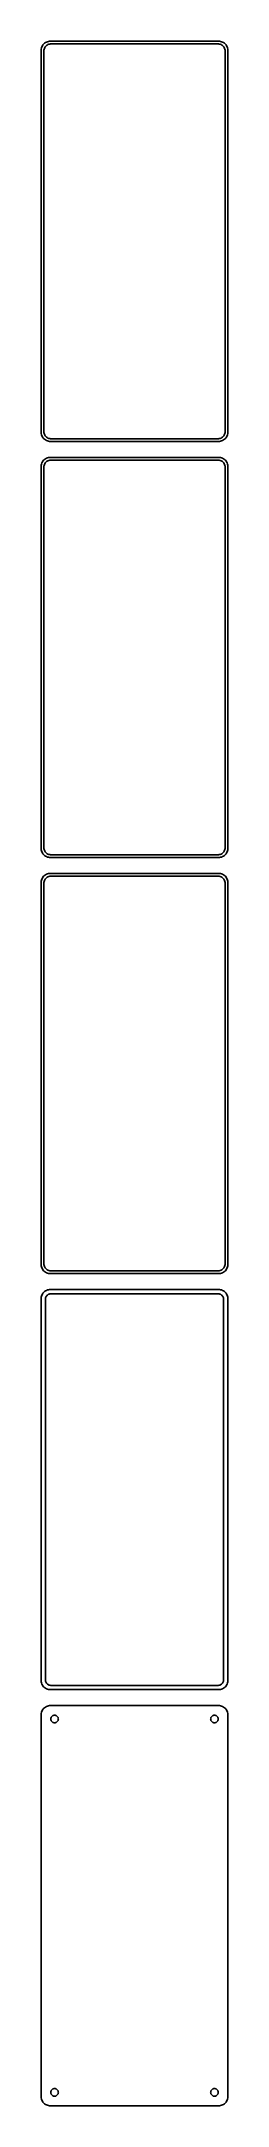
# Model space of a CAD drawing. Header units: metres. Extents: x -52 to 52, y 1058 to 2218.
import ezdxf

# ---------------------------------------------------------------- set-up
doc = ezdxf.new("R2010")
doc.units = ezdxf.units.M

msp = doc.modelspace()

# ---------------------------------------------------------------- linework, layer by layer
for p, q in [((-50.1791, 2217.72), (-50.6871, 2217.35)), ((-49.6289, 2218.02), (-50.1791, 2217.72)), ((-49.0451, 2218.26), (-49.6289, 2218.02)), ((-48.4369, 2218.41), (-49.0451, 2218.26)), ((-47.8139, 2218.49), (-48.4369, 2218.41)), ((47.8139, 2218.49), (-47.8139, 2218.49)), ((48.4369, 2218.41), (47.8139, 2218.49)), ((49.0451, 2218.26), (48.4369, 2218.41)), ((49.6289, 2218.02), (49.0451, 2218.26)), ((50.1791, 2217.72), (49.6289, 2218.02)), ((50.6871, 2217.35), (50.1791, 2217.72)), ((-52.4606, 2214.13), (-52.5, 2213.5)), ((-52.5, 2213.5), (-52.5, 1998.5)), ((-52.3429, 2214.74), (-52.4606, 2214.13)), ((-52.1489, 2215.34), (-52.3429, 2214.74)), ((-51.8815, 2215.91), (-52.1489, 2215.34)), ((-51.5451, 2216.44), (-51.8815, 2215.91)), ((-51.1448, 2216.92), (-51.5451, 2216.44)), ((-50.6871, 2217.35), (-51.1448, 2216.92)), ((-51, 2213), (-50.9685, 2213.5)), ((-51, 1999), (-51, 2213)), ((-50.9685, 2213.5), (-50.8743, 2213.99)), ((-50.8743, 2213.99), (-50.7191, 2214.47)), ((-50.7191, 2214.47), (-50.5052, 2214.93)), ((-50.5052, 2214.93), (-50.2361, 2215.35)), ((-50.2361, 2215.35), (-49.9159, 2215.74)), ((-49.9159, 2215.74), (-49.5497, 2216.08)), ((-49.5497, 2216.08), (-49.1433, 2216.38)), ((-49.1433, 2216.38), (-48.7031, 2216.62)), ((-48.7031, 2216.62), (-48.2361, 2216.8)), ((-48.2361, 2216.8), (-47.7495, 2216.93)), ((-47.7495, 2216.93), (-47.2512, 2216.99)), ((-47.2512, 2216.99), (47.2512, 2216.99)), ((47.2512, 2216.99), (47.7495, 2216.93)), ((47.7495, 2216.93), (48.2361, 2216.8)), ((48.2361, 2216.8), (48.7031, 2216.62)), ((48.7031, 2216.62), (49.1433, 2216.38)), ((49.1433, 2216.38), (49.5497, 2216.08)), ((49.5497, 2216.08), (49.9159, 2215.74)), ((49.9159, 2215.74), (50.2361, 2215.35)), ((50.2361, 2215.35), (50.5052, 2214.93)), ((50.5052, 2214.93), (50.7191, 2214.47)), ((51.1448, 2216.92), (50.6871, 2217.35)), ((50.7191, 2214.47), (50.8743, 2213.99)), ((50.8743, 2213.99), (50.9685, 2213.5)), ((50.9685, 2213.5), (51, 2213)), ((51, 2213), (51, 1999)), ((51.5451, 2216.44), (51.1448, 2216.92)), ((51.8815, 2215.91), (51.5451, 2216.44)), ((52.1489, 2215.34), (51.8815, 2215.91)), ((52.3429, 2214.74), (52.1489, 2215.34)), ((52.4606, 2214.13), (52.3429, 2214.74)), ((52.5, 2213.5), (52.4606, 2214.13)), ((52.5, 1998.5), (52.5, 2213.5)), ((-52.5, 1998.5), (-52.4606, 1997.87)), ((-52.4606, 1997.87), (-52.3429, 1997.26)), ((-52.3429, 1997.26), (-52.1489, 1996.66)), ((-50.9685, 1998.5), (-51, 1999)), ((-50.8743, 1998.01), (-50.9685, 1998.5)), ((-50.7191, 1997.53), (-50.8743, 1998.01)), ((-50.5052, 1997.07), (-50.7191, 1997.53)), ((-50.2361, 1996.65), (-50.5052, 1997.07)), ((50.5052, 1997.07), (50.2361, 1996.65)), ((50.7191, 1997.53), (50.5052, 1997.07)), ((50.8743, 1998.01), (50.7191, 1997.53)), ((50.9685, 1998.5), (50.8743, 1998.01)), ((51, 1999), (50.9685, 1998.5)), ((52.1489, 1996.66), (52.3429, 1997.26)), ((52.3429, 1997.26), (52.4606, 1997.87)), ((52.4606, 1997.87), (52.5, 1998.5)), ((-52.1489, 1996.66), (-51.8815, 1996.09)), ((-51.8815, 1996.09), (-51.5451, 1995.56)), ((-51.5451, 1995.56), (-51.1448, 1995.08)), ((-51.1448, 1995.08), (-50.6871, 1994.65)), ((-50.6871, 1994.65), (-50.1791, 1994.28)), ((-49.9159, 1996.26), (-50.2361, 1996.65)), ((-50.1791, 1994.28), (-49.6289, 1993.98)), ((-49.5497, 1995.92), (-49.9159, 1996.26)), ((-49.6289, 1993.98), (-49.0451, 1993.74)), ((-49.1433, 1995.62), (-49.5497, 1995.92)), ((-48.7031, 1995.38), (-49.1433, 1995.62)), ((-49.0451, 1993.74), (-48.4369, 1993.59)), ((-48.2361, 1995.2), (-48.7031, 1995.38)), ((-48.4369, 1993.59), (-47.8139, 1993.51)), ((-47.7495, 1995.07), (-48.2361, 1995.2)), ((-47.8139, 1993.51), (47.8139, 1993.51)), ((-47.2512, 1995.01), (-47.7495, 1995.07)), ((47.2512, 1995.01), (-47.2512, 1995.01)), ((47.7495, 1995.07), (47.2512, 1995.01)), ((48.2361, 1995.2), (47.7495, 1995.07)), ((47.8139, 1993.51), (48.4369, 1993.59)), ((48.7031, 1995.38), (48.2361, 1995.2)), ((48.4369, 1993.59), (49.0451, 1993.74)), ((49.1433, 1995.62), (48.7031, 1995.38)), ((49.0451, 1993.74), (49.6289, 1993.98)), ((49.5497, 1995.92), (49.1433, 1995.62)), ((49.9159, 1996.26), (49.5497, 1995.92)), ((49.6289, 1993.98), (50.1791, 1994.28)), ((50.2361, 1996.65), (49.9159, 1996.26)), ((50.1791, 1994.28), (50.6871, 1994.65)), ((50.6871, 1994.65), (51.1448, 1995.08)), ((51.1448, 1995.08), (51.5451, 1995.56)), ((51.5451, 1995.56), (51.8815, 1996.09)), ((51.8815, 1996.09), (52.1489, 1996.66)), ((-52.4606, 1980.13), (-52.5, 1979.5)), ((-52.5, 1979.5), (-52.5, 1764.5)), ((-52.3429, 1980.74), (-52.4606, 1980.13)), ((-52.1489, 1981.34), (-52.3429, 1980.74)), ((-51.8815, 1981.91), (-52.1489, 1981.34)), ((-51.5451, 1982.44), (-51.8815, 1981.91)), ((-51.1448, 1982.92), (-51.5451, 1982.44)), ((-50.6871, 1983.35), (-51.1448, 1982.92)), ((-51, 1979), (-50.9685, 1979.5)), ((-51, 1765), (-51, 1979)), ((-50.9685, 1979.5), (-50.8743, 1979.99)), ((-50.8743, 1979.99), (-50.7191, 1980.47)), ((-50.7191, 1980.47), (-50.5052, 1980.93)), ((-50.1791, 1983.72), (-50.6871, 1983.35)), ((-50.5052, 1980.93), (-50.2361, 1981.35)), ((-50.2361, 1981.35), (-49.9159, 1981.74)), ((-49.6289, 1984.02), (-50.1791, 1983.72)), ((-49.9159, 1981.74), (-49.5497, 1982.08)), ((-49.0451, 1984.26), (-49.6289, 1984.02)), ((-49.5497, 1982.08), (-49.1433, 1982.38)), ((-49.1433, 1982.38), (-48.7031, 1982.62)), ((-48.4369, 1984.41), (-49.0451, 1984.26)), ((-48.7031, 1982.62), (-48.2361, 1982.8)), ((-47.8139, 1984.49), (-48.4369, 1984.41)), ((-48.2361, 1982.8), (-47.7495, 1982.93)), ((47.8139, 1984.49), (-47.8139, 1984.49)), ((-47.7495, 1982.93), (-47.2512, 1982.99)), ((-47.2512, 1982.99), (47.2512, 1982.99)), ((47.2512, 1982.99), (47.7495, 1982.93)), ((47.7495, 1982.93), (48.2361, 1982.8)), ((48.4369, 1984.41), (47.8139, 1984.49)), ((48.2361, 1982.8), (48.7031, 1982.62)), ((49.0451, 1984.26), (48.4369, 1984.41)), ((48.7031, 1982.62), (49.1433, 1982.38)), ((49.6289, 1984.02), (49.0451, 1984.26)), ((49.1433, 1982.38), (49.5497, 1982.08)), ((49.5497, 1982.08), (49.9159, 1981.74)), ((50.1791, 1983.72), (49.6289, 1984.02)), ((49.9159, 1981.74), (50.2361, 1981.35)), ((50.6871, 1983.35), (50.1791, 1983.72)), ((50.2361, 1981.35), (50.5052, 1980.93)), ((50.5052, 1980.93), (50.7191, 1980.47)), ((51.1448, 1982.92), (50.6871, 1983.35)), ((50.7191, 1980.47), (50.8743, 1979.99)), ((50.8743, 1979.99), (50.9685, 1979.5)), ((50.9685, 1979.5), (51, 1979)), ((51, 1979), (51, 1765)), ((51.5451, 1982.44), (51.1448, 1982.92)), ((51.8815, 1981.91), (51.5451, 1982.44)), ((52.1489, 1981.34), (51.8815, 1981.91)), ((52.3429, 1980.74), (52.1489, 1981.34)), ((52.4606, 1980.13), (52.3429, 1980.74)), ((52.5, 1979.5), (52.4606, 1980.13)), ((52.5, 1764.5), (52.5, 1979.5)), ((-50.9685, 1764.5), (-51, 1765)), ((51, 1765), (50.9685, 1764.5)), ((-52.5, 1764.5), (-52.4606, 1763.87)), ((-52.4606, 1763.87), (-52.3429, 1763.26)), ((-52.3429, 1763.26), (-52.1489, 1762.66)), ((-52.1489, 1762.66), (-51.8815, 1762.09)), ((-51.8815, 1762.09), (-51.5451, 1761.56)), ((-51.5451, 1761.56), (-51.1448, 1761.08)), ((-51.1448, 1761.08), (-50.6871, 1760.65)), ((-50.8743, 1764.01), (-50.9685, 1764.5)), ((-50.7191, 1763.53), (-50.8743, 1764.01)), ((-50.5052, 1763.07), (-50.7191, 1763.53)), ((-50.6871, 1760.65), (-50.1791, 1760.28)), ((-50.2361, 1762.65), (-50.5052, 1763.07)), ((-49.9159, 1762.26), (-50.2361, 1762.65)), ((-50.1791, 1760.28), (-49.6289, 1759.98)), ((-49.5497, 1761.92), (-49.9159, 1762.26)), ((-49.6289, 1759.98), (-49.0451, 1759.74)), ((-49.1433, 1761.62), (-49.5497, 1761.92)), ((-48.7031, 1761.38), (-49.1433, 1761.62)), ((-49.0451, 1759.74), (-48.4369, 1759.59)), ((-48.2361, 1761.2), (-48.7031, 1761.38)), ((-48.4369, 1759.59), (-47.8139, 1759.51)), ((-47.7495, 1761.07), (-48.2361, 1761.2)), ((-47.8139, 1759.51), (47.8139, 1759.51)), ((-47.2512, 1761.01), (-47.7495, 1761.07)), ((47.2512, 1761.01), (-47.2512, 1761.01)), ((47.7495, 1761.07), (47.2512, 1761.01)), ((48.2361, 1761.2), (47.7495, 1761.07)), ((47.8139, 1759.51), (48.4369, 1759.59)), ((48.7031, 1761.38), (48.2361, 1761.2)), ((48.4369, 1759.59), (49.0451, 1759.74)), ((49.1433, 1761.62), (48.7031, 1761.38)), ((49.0451, 1759.74), (49.6289, 1759.98)), ((49.5497, 1761.92), (49.1433, 1761.62)), ((49.9159, 1762.26), (49.5497, 1761.92)), ((49.6289, 1759.98), (50.1791, 1760.28)), ((50.2361, 1762.65), (49.9159, 1762.26)), ((50.1791, 1760.28), (50.6871, 1760.65)), ((50.5052, 1763.07), (50.2361, 1762.65)), ((50.7191, 1763.53), (50.5052, 1763.07)), ((50.6871, 1760.65), (51.1448, 1761.08)), ((50.8743, 1764.01), (50.7191, 1763.53)), ((50.9685, 1764.5), (50.8743, 1764.01)), ((51.1448, 1761.08), (51.5451, 1761.56)), ((51.5451, 1761.56), (51.8815, 1762.09)), ((51.8815, 1762.09), (52.1489, 1762.66)), ((52.1489, 1762.66), (52.3429, 1763.26)), ((52.3429, 1763.26), (52.4606, 1763.87)), ((52.4606, 1763.87), (52.5, 1764.5)), ((-52.4606, 1746.13), (-52.5, 1745.5)), ((-52.5, 1745.5), (-52.5, 1530.5)), ((-52.3429, 1746.74), (-52.4606, 1746.13)), ((-52.1489, 1747.34), (-52.3429, 1746.74)), ((-51.8815, 1747.91), (-52.1489, 1747.34)), ((-51.5451, 1748.44), (-51.8815, 1747.91)), ((-51.1448, 1748.92), (-51.5451, 1748.44)), ((-50.6871, 1749.35), (-51.1448, 1748.92)), ((-51, 1745), (-50.9685, 1745.5)), ((-51, 1531), (-51, 1745)), ((-50.9685, 1745.5), (-50.8743, 1745.99)), ((-50.8743, 1745.99), (-50.7191, 1746.47)), ((-50.7191, 1746.47), (-50.5052, 1746.93)), ((-50.1791, 1749.72), (-50.6871, 1749.35)), ((-50.5052, 1746.93), (-50.2361, 1747.35)), ((-50.2361, 1747.35), (-49.9159, 1747.74)), ((-49.6289, 1750.02), (-50.1791, 1749.72)), ((-49.9159, 1747.74), (-49.5497, 1748.08)), ((-49.0451, 1750.26), (-49.6289, 1750.02)), ((-49.5497, 1748.08), (-49.1433, 1748.38)), ((-49.1433, 1748.38), (-48.7031, 1748.62)), ((-48.4369, 1750.41), (-49.0451, 1750.26)), ((-48.7031, 1748.62), (-48.2361, 1748.8)), ((-47.8139, 1750.49), (-48.4369, 1750.41)), ((-48.2361, 1748.8), (-47.7495, 1748.93)), ((47.8139, 1750.49), (-47.8139, 1750.49)), ((-47.7495, 1748.93), (-47.2512, 1748.99)), ((-47.2512, 1748.99), (47.2512, 1748.99)), ((47.2512, 1748.99), (47.7495, 1748.93)), ((47.7495, 1748.93), (48.2361, 1748.8)), ((48.4369, 1750.41), (47.8139, 1750.49)), ((48.2361, 1748.8), (48.7031, 1748.62)), ((49.0451, 1750.26), (48.4369, 1750.41)), ((48.7031, 1748.62), (49.1433, 1748.38)), ((49.6289, 1750.02), (49.0451, 1750.26)), ((49.1433, 1748.38), (49.5497, 1748.08)), ((49.5497, 1748.08), (49.9159, 1747.74)), ((50.1791, 1749.72), (49.6289, 1750.02)), ((49.9159, 1747.74), (50.2361, 1747.35)), ((50.6871, 1749.35), (50.1791, 1749.72)), ((50.2361, 1747.35), (50.5052, 1746.93)), ((50.5052, 1746.93), (50.7191, 1746.47)), ((51.1448, 1748.92), (50.6871, 1749.35)), ((50.7191, 1746.47), (50.8743, 1745.99)), ((50.8743, 1745.99), (50.9685, 1745.5)), ((50.9685, 1745.5), (51, 1745)), ((51, 1745), (51, 1531)), ((51.5451, 1748.44), (51.1448, 1748.92)), ((51.8815, 1747.91), (51.5451, 1748.44)), ((52.1489, 1747.34), (51.8815, 1747.91)), ((52.3429, 1746.74), (52.1489, 1747.34)), ((52.4606, 1746.13), (52.3429, 1746.74)), ((52.5, 1745.5), (52.4606, 1746.13)), ((52.5, 1530.5), (52.5, 1745.5)), ((-52.5, 1530.5), (-52.4606, 1529.87)), ((-52.4606, 1529.87), (-52.3429, 1529.26)), ((-52.3429, 1529.26), (-52.1489, 1528.66)), ((-52.1489, 1528.66), (-51.8815, 1528.09)), ((-51.8815, 1528.09), (-51.5451, 1527.56)), ((-51.5451, 1527.56), (-51.1448, 1527.08)), ((-51.1448, 1527.08), (-50.6871, 1526.65)), ((-50.9685, 1530.5), (-51, 1531)), ((-50.8743, 1530.01), (-50.9685, 1530.5)), ((-50.7191, 1529.53), (-50.8743, 1530.01)), ((-50.5052, 1529.07), (-50.7191, 1529.53)), ((-50.6871, 1526.65), (-50.1791, 1526.28)), ((-50.2361, 1528.65), (-50.5052, 1529.07)), ((-49.9159, 1528.26), (-50.2361, 1528.65)), ((-50.1791, 1526.28), (-49.6289, 1525.98)), ((-49.5497, 1527.92), (-49.9159, 1528.26)), ((-49.6289, 1525.98), (-49.0451, 1525.74)), ((-49.1433, 1527.62), (-49.5497, 1527.92)), ((-48.7031, 1527.38), (-49.1433, 1527.62)), ((-49.0451, 1525.74), (-48.4369, 1525.59)), ((-48.2361, 1527.2), (-48.7031, 1527.38)), ((-48.4369, 1525.59), (-47.8139, 1525.51)), ((-47.7495, 1527.07), (-48.2361, 1527.2)), ((-47.8139, 1525.51), (47.8139, 1525.51)), ((-47.2512, 1527.01), (-47.7495, 1527.07)), ((47.2512, 1527.01), (-47.2512, 1527.01)), ((47.7495, 1527.07), (47.2512, 1527.01)), ((48.2361, 1527.2), (47.7495, 1527.07)), ((47.8139, 1525.51), (48.4369, 1525.59)), ((48.7031, 1527.38), (48.2361, 1527.2)), ((48.4369, 1525.59), (49.0451, 1525.74)), ((49.1433, 1527.62), (48.7031, 1527.38)), ((49.0451, 1525.74), (49.6289, 1525.98)), ((49.5497, 1527.92), (49.1433, 1527.62)), ((49.9159, 1528.26), (49.5497, 1527.92)), ((49.6289, 1525.98), (50.1791, 1526.28)), ((50.2361, 1528.65), (49.9159, 1528.26)), ((50.1791, 1526.28), (50.6871, 1526.65)), ((50.5052, 1529.07), (50.2361, 1528.65)), ((50.7191, 1529.53), (50.5052, 1529.07)), ((50.6871, 1526.65), (51.1448, 1527.08)), ((50.8743, 1530.01), (50.7191, 1529.53)), ((50.9685, 1530.5), (50.8743, 1530.01)), ((51, 1531), (50.9685, 1530.5)), ((51.1448, 1527.08), (51.5451, 1527.56)), ((51.5451, 1527.56), (51.8815, 1528.09)), ((51.8815, 1528.09), (52.1489, 1528.66)), ((52.1489, 1528.66), (52.3429, 1529.26)), ((52.3429, 1529.26), (52.4606, 1529.87)), ((52.4606, 1529.87), (52.5, 1530.5)), ((-52.4606, 1512.13), (-52.5, 1511.5)), ((-52.5, 1511.5), (-52.5, 1296.5)), ((-52.3429, 1512.74), (-52.4606, 1512.13)), ((-52.1489, 1513.34), (-52.3429, 1512.74)), ((-51.8815, 1513.91), (-52.1489, 1513.34)), ((-51.5451, 1514.44), (-51.8815, 1513.91)), ((-51.1448, 1514.92), (-51.5451, 1514.44)), ((-50.6871, 1515.35), (-51.1448, 1514.92)), ((-50.1791, 1515.72), (-50.6871, 1515.35)), ((-49.6289, 1516.02), (-50.1791, 1515.72)), ((-50.1129, 1511), (-50.0884, 1511.39)), ((-50.1129, 1297), (-50.1129, 1511)), ((-50.0884, 1511.39), (-50.0151, 1511.77)), ((-50.0151, 1511.77), (-49.8943, 1512.15)), ((-49.8943, 1512.15), (-49.7279, 1512.5)), ((-49.7279, 1512.5), (-49.5184, 1512.83)), ((-49.0451, 1516.26), (-49.6289, 1516.02)), ((-49.5184, 1512.83), (-49.2692, 1513.13)), ((-49.2692, 1513.13), (-48.9842, 1513.4)), ((-48.4369, 1516.41), (-49.0451, 1516.26)), ((-48.9842, 1513.4), (-48.668, 1513.63)), ((-48.668, 1513.63), (-48.3254, 1513.82)), ((-47.8139, 1516.49), (-48.4369, 1516.41)), ((-48.3254, 1513.82), (-47.9619, 1513.96)), ((-47.9619, 1513.96), (-47.5833, 1514.06)), ((47.8139, 1516.49), (-47.8139, 1516.49)), ((-47.5833, 1514.06), (-47.1954, 1514.11)), ((-47.1954, 1514.11), (47.1954, 1514.11)), ((47.1954, 1514.11), (47.5833, 1514.06)), ((47.5833, 1514.06), (47.9619, 1513.96)), ((48.4369, 1516.41), (47.8139, 1516.49)), ((47.9619, 1513.96), (48.3254, 1513.82)), ((48.3254, 1513.82), (48.668, 1513.63)), ((49.0451, 1516.26), (48.4369, 1516.41)), ((48.668, 1513.63), (48.9842, 1513.4)), ((48.9842, 1513.4), (49.2692, 1513.13)), ((49.6289, 1516.02), (49.0451, 1516.26)), ((49.2692, 1513.13), (49.5184, 1512.83)), ((49.5184, 1512.83), (49.7279, 1512.5)), ((50.1791, 1515.72), (49.6289, 1516.02)), ((49.7279, 1512.5), (49.8943, 1512.15)), ((49.8943, 1512.15), (50.0151, 1511.77)), ((50.0151, 1511.77), (50.0884, 1511.39)), ((50.0884, 1511.39), (50.1129, 1511)), ((50.1129, 1511), (50.1129, 1297)), ((50.6871, 1515.35), (50.1791, 1515.72)), ((51.1448, 1514.92), (50.6871, 1515.35)), ((51.5451, 1514.44), (51.1448, 1514.92)), ((51.8815, 1513.91), (51.5451, 1514.44)), ((52.1489, 1513.34), (51.8815, 1513.91)), ((52.3429, 1512.74), (52.1489, 1513.34)), ((52.4606, 1512.13), (52.3429, 1512.74)), ((52.5, 1511.5), (52.4606, 1512.13)), ((52.5, 1296.5), (52.5, 1511.5)), ((-52.5, 1296.5), (-52.4606, 1295.87)), ((-52.4606, 1295.87), (-52.3429, 1295.26)), ((-52.3429, 1295.26), (-52.1489, 1294.66)), ((-52.1489, 1294.66), (-51.8815, 1294.09)), ((-51.8815, 1294.09), (-51.5451, 1293.56)), ((-51.5451, 1293.56), (-51.1448, 1293.08)), ((-51.1448, 1293.08), (-50.6871, 1292.65)), ((-50.6871, 1292.65), (-50.1791, 1292.28)), ((-50.1791, 1292.28), (-49.6289, 1291.98)), ((-50.0884, 1296.61), (-50.1129, 1297)), ((-50.0151, 1296.23), (-50.0884, 1296.61)), ((-49.8943, 1295.85), (-50.0151, 1296.23)), ((-49.7279, 1295.5), (-49.8943, 1295.85)), ((-49.5184, 1295.17), (-49.7279, 1295.5)), ((-49.6289, 1291.98), (-49.0451, 1291.74)), ((-49.2692, 1294.87), (-49.5184, 1295.17)), ((-48.9842, 1294.6), (-49.2692, 1294.87)), ((-49.0451, 1291.74), (-48.4369, 1291.59)), ((-48.668, 1294.37), (-48.9842, 1294.6)), ((-48.3254, 1294.18), (-48.668, 1294.37)), ((-48.4369, 1291.59), (-47.8139, 1291.51)), ((-47.9619, 1294.04), (-48.3254, 1294.18)), ((-47.5833, 1293.94), (-47.9619, 1294.04)), ((-47.8139, 1291.51), (47.8139, 1291.51)), ((-47.1954, 1293.89), (-47.5833, 1293.94)), ((47.1954, 1293.89), (-47.1954, 1293.89)), ((47.5833, 1293.94), (47.1954, 1293.89)), ((47.9619, 1294.04), (47.5833, 1293.94)), ((47.8139, 1291.51), (48.4369, 1291.59)), ((48.3254, 1294.18), (47.9619, 1294.04)), ((48.668, 1294.37), (48.3254, 1294.18)), ((48.4369, 1291.59), (49.0451, 1291.74)), ((48.9842, 1294.6), (48.668, 1294.37)), ((49.2692, 1294.87), (48.9842, 1294.6)), ((49.0451, 1291.74), (49.6289, 1291.98)), ((49.5184, 1295.17), (49.2692, 1294.87)), ((49.7279, 1295.5), (49.5184, 1295.17)), ((49.6289, 1291.98), (50.1791, 1292.28)), ((49.8943, 1295.85), (49.7279, 1295.5)), ((50.0151, 1296.23), (49.8943, 1295.85)), ((50.0884, 1296.61), (50.0151, 1296.23)), ((50.1129, 1297), (50.0884, 1296.61)), ((50.1791, 1292.28), (50.6871, 1292.65)), ((50.6871, 1292.65), (51.1448, 1293.08)), ((51.1448, 1293.08), (51.5451, 1293.56)), ((51.5451, 1293.56), (51.8815, 1294.09)), ((51.8815, 1294.09), (52.1489, 1294.66)), ((52.1489, 1294.66), (52.3429, 1295.26)), ((52.3429, 1295.26), (52.4606, 1295.87)), ((52.4606, 1295.87), (52.5, 1296.5)), ((-52.4606, 1278.13), (-52.5, 1277.5)), ((-52.5, 1277.5), (-52.5, 1062.5)), ((-52.3429, 1278.74), (-52.4606, 1278.13)), ((-52.1489, 1279.34), (-52.3429, 1278.74)), ((-51.8815, 1279.91), (-52.1489, 1279.34)), ((-51.5451, 1280.44), (-51.8815, 1279.91)), ((-51.1448, 1280.92), (-51.5451, 1280.44)), ((-50.6871, 1281.35), (-51.1448, 1280.92)), ((-50.1791, 1281.72), (-50.6871, 1281.35)), ((-49.6289, 1282.02), (-50.1791, 1281.72)), ((-49.0451, 1282.26), (-49.6289, 1282.02)), ((-48.4369, 1282.41), (-49.0451, 1282.26)), ((-47.8139, 1282.49), (-48.4369, 1282.41)), ((47.8139, 1282.49), (-47.8139, 1282.49)), ((-45.6598, 1277.03), (-45.4001, 1277.1)), ((-45.4001, 1277.1), (-45.1341, 1277.13)), ((-45.1341, 1277.13), (-44.8659, 1277.13)), ((-44.8659, 1277.13), (-44.5999, 1277.1)), ((-44.5999, 1277.1), (-44.3401, 1277.03)), ((44.3401, 1277.03), (44.5999, 1277.1)), ((44.5999, 1277.1), (44.8659, 1277.13)), ((44.8659, 1277.13), (45.1341, 1277.13)), ((45.1341, 1277.13), (45.4001, 1277.1)), ((45.4001, 1277.1), (45.6598, 1277.03)), ((48.4369, 1282.41), (47.8139, 1282.49)), ((49.0451, 1282.26), (48.4369, 1282.41)), ((49.6289, 1282.02), (49.0451, 1282.26)), ((50.1791, 1281.72), (49.6289, 1282.02)), ((50.6871, 1281.35), (50.1791, 1281.72)), ((51.1448, 1280.92), (50.6871, 1281.35)), ((51.5451, 1280.44), (51.1448, 1280.92)), ((51.8815, 1279.91), (51.5451, 1280.44)), ((52.1489, 1279.34), (51.8815, 1279.91)), ((52.3429, 1278.74), (52.1489, 1279.34)), ((52.4606, 1278.13), (52.3429, 1278.74)), ((52.5, 1277.5), (52.4606, 1278.13)), ((52.5, 1062.5), (52.5, 1277.5)), ((-47.1353, 1275), (-47.1185, 1275.27)), ((-47.1185, 1274.73), (-47.1353, 1275)), ((-47.1185, 1275.27), (-47.0682, 1275.53)), ((-47.0682, 1274.47), (-47.1185, 1274.73)), ((-47.0682, 1275.53), (-46.9853, 1275.79)), ((-46.9853, 1274.21), (-47.0682, 1274.47)), ((-46.9853, 1275.79), (-46.8712, 1276.03)), ((-46.8712, 1273.97), (-46.9853, 1274.21)), ((-46.8712, 1276.03), (-46.7275, 1276.26)), ((-46.7275, 1273.74), (-46.8712, 1273.97)), ((-46.7275, 1276.26), (-46.5565, 1276.46)), ((-46.5565, 1273.54), (-46.7275, 1273.74)), ((-46.5565, 1276.46), (-46.3611, 1276.65)), ((-46.3611, 1273.35), (-46.5565, 1273.54)), ((-46.3611, 1276.65), (-46.1441, 1276.8)), ((-46.1441, 1273.2), (-46.3611, 1273.35)), ((-46.1441, 1276.8), (-45.9092, 1276.93)), ((-45.9092, 1273.07), (-46.1441, 1273.2)), ((-45.9092, 1276.93), (-45.6598, 1277.03)), ((-45.6598, 1272.97), (-45.9092, 1273.07)), ((-45.4001, 1272.9), (-45.6598, 1272.97)), ((-45.1341, 1272.87), (-45.4001, 1272.9)), ((-44.8659, 1272.87), (-45.1341, 1272.87)), ((-44.5999, 1272.9), (-44.8659, 1272.87)), ((-44.3401, 1272.97), (-44.5999, 1272.9)), ((-44.3401, 1277.03), (-44.0908, 1276.93)), ((-44.0908, 1273.07), (-44.3401, 1272.97)), ((-44.0908, 1276.93), (-43.8559, 1276.8)), ((-43.8559, 1273.2), (-44.0908, 1273.07)), ((-43.8559, 1276.8), (-43.6389, 1276.65)), ((-43.6389, 1273.35), (-43.8559, 1273.2)), ((-43.6389, 1276.65), (-43.4434, 1276.46)), ((-43.4434, 1273.54), (-43.6389, 1273.35)), ((-43.4434, 1276.46), (-43.2725, 1276.26)), ((-43.2725, 1273.74), (-43.4434, 1273.54)), ((-43.2725, 1276.26), (-43.1288, 1276.03)), ((-43.1288, 1273.97), (-43.2725, 1273.74)), ((-43.1288, 1276.03), (-43.0146, 1275.79)), ((-43.0146, 1274.21), (-43.1288, 1273.97)), ((-43.0146, 1275.79), (-42.9318, 1275.53)), ((-42.9318, 1274.47), (-43.0146, 1274.21)), ((-42.9318, 1275.53), (-42.8815, 1275.27)), ((-42.8815, 1274.73), (-42.9318, 1274.47)), ((-42.8815, 1275.27), (-42.8647, 1275)), ((-42.8647, 1275), (-42.8815, 1274.73)), ((42.8647, 1275), (42.8815, 1275.27)), ((42.8815, 1274.73), (42.8647, 1275)), ((42.8815, 1275.27), (42.9318, 1275.53)), ((42.9318, 1274.47), (42.8815, 1274.73)), ((42.9318, 1275.53), (43.0146, 1275.79)), ((43.0146, 1274.21), (42.9318, 1274.47)), ((43.0146, 1275.79), (43.1288, 1276.03)), ((43.1288, 1273.97), (43.0146, 1274.21)), ((43.1288, 1276.03), (43.2725, 1276.26)), ((43.2725, 1273.74), (43.1288, 1273.97)), ((43.2725, 1276.26), (43.4434, 1276.46)), ((43.4434, 1273.54), (43.2725, 1273.74)), ((43.4434, 1276.46), (43.6389, 1276.65)), ((43.6389, 1273.35), (43.4434, 1273.54)), ((43.6389, 1276.65), (43.8559, 1276.8)), ((43.8559, 1273.2), (43.6389, 1273.35)), ((43.8559, 1276.8), (44.0908, 1276.93)), ((44.0908, 1273.07), (43.8559, 1273.2)), ((44.0908, 1276.93), (44.3401, 1277.03)), ((44.3401, 1272.97), (44.0908, 1273.07)), ((44.5999, 1272.9), (44.3401, 1272.97)), ((44.8659, 1272.87), (44.5999, 1272.9)), ((45.1341, 1272.87), (44.8659, 1272.87)), ((45.4001, 1272.9), (45.1341, 1272.87)), ((45.6598, 1272.97), (45.4001, 1272.9)), ((45.6598, 1277.03), (45.9092, 1276.93)), ((45.9092, 1273.07), (45.6598, 1272.97)), ((45.9092, 1276.93), (46.1441, 1276.8)), ((46.1441, 1273.2), (45.9092, 1273.07)), ((46.1441, 1276.8), (46.3611, 1276.65)), ((46.3611, 1273.35), (46.1441, 1273.2)), ((46.3611, 1276.65), (46.5565, 1276.46)), ((46.5565, 1273.54), (46.3611, 1273.35)), ((46.5565, 1276.46), (46.7275, 1276.26)), ((46.7275, 1273.74), (46.5565, 1273.54)), ((46.7275, 1276.26), (46.8712, 1276.03)), ((46.8712, 1273.97), (46.7275, 1273.74)), ((46.8712, 1276.03), (46.9853, 1275.79)), ((46.9853, 1274.21), (46.8712, 1273.97)), ((46.9853, 1275.79), (47.0682, 1275.53)), ((47.0682, 1274.47), (46.9853, 1274.21)), ((47.0682, 1275.53), (47.1185, 1275.27)), ((47.1185, 1274.73), (47.0682, 1274.47)), ((47.1185, 1275.27), (47.1353, 1275)), ((47.1353, 1275), (47.1185, 1274.73)), ((-52.5, 1062.5), (-52.4606, 1061.87)), ((-52.4606, 1061.87), (-52.3429, 1061.26)), ((-52.3429, 1061.26), (-52.1489, 1060.66)), ((-52.1489, 1060.66), (-51.8815, 1060.09)), ((-51.8815, 1060.09), (-51.5451, 1059.56)), ((-51.5451, 1059.56), (-51.1448, 1059.08)), ((-51.1448, 1059.08), (-50.6871, 1058.65)), ((-50.6871, 1058.65), (-50.1791, 1058.28)), ((-50.1791, 1058.28), (-49.6289, 1057.98)), ((-49.6289, 1057.98), (-49.0451, 1057.74)), ((-49.0451, 1057.74), (-48.4369, 1057.59)), ((-48.4369, 1057.59), (-47.8139, 1057.51)), ((-47.8139, 1057.51), (47.8139, 1057.51)), ((-47.1353, 1065), (-47.1185, 1065.27)), ((-47.1185, 1064.73), (-47.1353, 1065)), ((-47.1185, 1065.27), (-47.0682, 1065.53)), ((-47.0682, 1064.47), (-47.1185, 1064.73)), ((-47.0682, 1065.53), (-46.9853, 1065.79)), ((-46.9853, 1064.21), (-47.0682, 1064.47)), ((-46.9853, 1065.79), (-46.8712, 1066.03)), ((-46.8712, 1063.97), (-46.9853, 1064.21)), ((-46.8712, 1066.03), (-46.7275, 1066.26)), ((-46.7275, 1063.74), (-46.8712, 1063.97)), ((-46.7275, 1066.26), (-46.5565, 1066.46)), ((-46.5565, 1063.54), (-46.7275, 1063.74)), ((-46.5565, 1066.46), (-46.3611, 1066.65)), ((-46.3611, 1063.35), (-46.5565, 1063.54)), ((-46.3611, 1066.65), (-46.1441, 1066.8)), ((-46.1441, 1063.2), (-46.3611, 1063.35)), ((-46.1441, 1066.8), (-45.9092, 1066.93)), ((-45.9092, 1063.07), (-46.1441, 1063.2)), ((-45.9092, 1066.93), (-45.6598, 1067.03)), ((-45.6598, 1062.97), (-45.9092, 1063.07)), ((-45.6598, 1067.03), (-45.4001, 1067.1)), ((-45.4001, 1062.9), (-45.6598, 1062.97)), ((-45.4001, 1067.1), (-45.1341, 1067.13)), ((-45.1341, 1062.87), (-45.4001, 1062.9)), ((-45.1341, 1067.13), (-44.8659, 1067.13)), ((-44.8659, 1062.87), (-45.1341, 1062.87)), ((-44.8659, 1067.13), (-44.5999, 1067.1)), ((-44.5999, 1062.9), (-44.8659, 1062.87)), ((-44.5999, 1067.1), (-44.3401, 1067.03)), ((-44.3401, 1062.97), (-44.5999, 1062.9)), ((-44.3401, 1067.03), (-44.0908, 1066.93)), ((-44.0908, 1063.07), (-44.3401, 1062.97)), ((-44.0908, 1066.93), (-43.8559, 1066.8)), ((-43.8559, 1063.2), (-44.0908, 1063.07)), ((-43.8559, 1066.8), (-43.6389, 1066.65)), ((-43.6389, 1063.35), (-43.8559, 1063.2)), ((-43.6389, 1066.65), (-43.4434, 1066.46)), ((-43.4434, 1063.54), (-43.6389, 1063.35)), ((-43.4434, 1066.46), (-43.2725, 1066.26)), ((-43.2725, 1063.74), (-43.4434, 1063.54)), ((-43.2725, 1066.26), (-43.1288, 1066.03)), ((-43.1288, 1063.97), (-43.2725, 1063.74)), ((-43.1288, 1066.03), (-43.0146, 1065.79)), ((-43.0146, 1064.21), (-43.1288, 1063.97)), ((-43.0146, 1065.79), (-42.9318, 1065.53)), ((-42.9318, 1064.47), (-43.0146, 1064.21)), ((-42.9318, 1065.53), (-42.8815, 1065.27)), ((-42.8815, 1064.73), (-42.9318, 1064.47)), ((-42.8815, 1065.27), (-42.8647, 1065)), ((-42.8647, 1065), (-42.8815, 1064.73)), ((42.8647, 1065), (42.8815, 1065.27)), ((42.8815, 1064.73), (42.8647, 1065)), ((42.8815, 1065.27), (42.9318, 1065.53)), ((42.9318, 1064.47), (42.8815, 1064.73)), ((42.9318, 1065.53), (43.0146, 1065.79)), ((43.0146, 1064.21), (42.9318, 1064.47)), ((43.0146, 1065.79), (43.1288, 1066.03)), ((43.1288, 1063.97), (43.0146, 1064.21)), ((43.1288, 1066.03), (43.2725, 1066.26)), ((43.2725, 1063.74), (43.1288, 1063.97)), ((43.2725, 1066.26), (43.4434, 1066.46)), ((43.4434, 1063.54), (43.2725, 1063.74)), ((43.4434, 1066.46), (43.6389, 1066.65)), ((43.6389, 1063.35), (43.4434, 1063.54)), ((43.6389, 1066.65), (43.8559, 1066.8)), ((43.8559, 1063.2), (43.6389, 1063.35)), ((43.8559, 1066.8), (44.0908, 1066.93)), ((44.0908, 1063.07), (43.8559, 1063.2)), ((44.0908, 1066.93), (44.3401, 1067.03)), ((44.3401, 1062.97), (44.0908, 1063.07)), ((44.3401, 1067.03), (44.5999, 1067.1)), ((44.5999, 1062.9), (44.3401, 1062.97)), ((44.5999, 1067.1), (44.8659, 1067.13)), ((44.8659, 1062.87), (44.5999, 1062.9)), ((44.8659, 1067.13), (45.1341, 1067.13)), ((45.1341, 1062.87), (44.8659, 1062.87)), ((45.1341, 1067.13), (45.4001, 1067.1)), ((45.4001, 1062.9), (45.1341, 1062.87)), ((45.4001, 1067.1), (45.6598, 1067.03)), ((45.6598, 1062.97), (45.4001, 1062.9)), ((45.6598, 1067.03), (45.9092, 1066.93)), ((45.9092, 1063.07), (45.6598, 1062.97)), ((45.9092, 1066.93), (46.1441, 1066.8)), ((46.1441, 1063.2), (45.9092, 1063.07)), ((46.1441, 1066.8), (46.3611, 1066.65)), ((46.3611, 1063.35), (46.1441, 1063.2)), ((46.3611, 1066.65), (46.5565, 1066.46)), ((46.5565, 1063.54), (46.3611, 1063.35)), ((46.5565, 1066.46), (46.7275, 1066.26)), ((46.7275, 1063.74), (46.5565, 1063.54)), ((46.7275, 1066.26), (46.8712, 1066.03)), ((46.8712, 1063.97), (46.7275, 1063.74)), ((46.8712, 1066.03), (46.9853, 1065.79)), ((46.9853, 1064.21), (46.8712, 1063.97)), ((46.9853, 1065.79), (47.0682, 1065.53)), ((47.0682, 1064.47), (46.9853, 1064.21)), ((47.0682, 1065.53), (47.1185, 1065.27)), ((47.1185, 1064.73), (47.0682, 1064.47)), ((47.1185, 1065.27), (47.1353, 1065)), ((47.1353, 1065), (47.1185, 1064.73)), ((47.8139, 1057.51), (48.4369, 1057.59)), ((48.4369, 1057.59), (49.0451, 1057.74)), ((49.0451, 1057.74), (49.6289, 1057.98)), ((49.6289, 1057.98), (50.1791, 1058.28)), ((50.1791, 1058.28), (50.6871, 1058.65)), ((50.6871, 1058.65), (51.1448, 1059.08)), ((51.1448, 1059.08), (51.5451, 1059.56)), ((51.5451, 1059.56), (51.8815, 1060.09)), ((51.8815, 1060.09), (52.1489, 1060.66)), ((52.1489, 1060.66), (52.3429, 1061.26)), ((52.3429, 1061.26), (52.4606, 1061.87)), ((52.4606, 1061.87), (52.5, 1062.5))]:
    msp.add_line(p, q)

doc.saveas('drawing.dxf')
